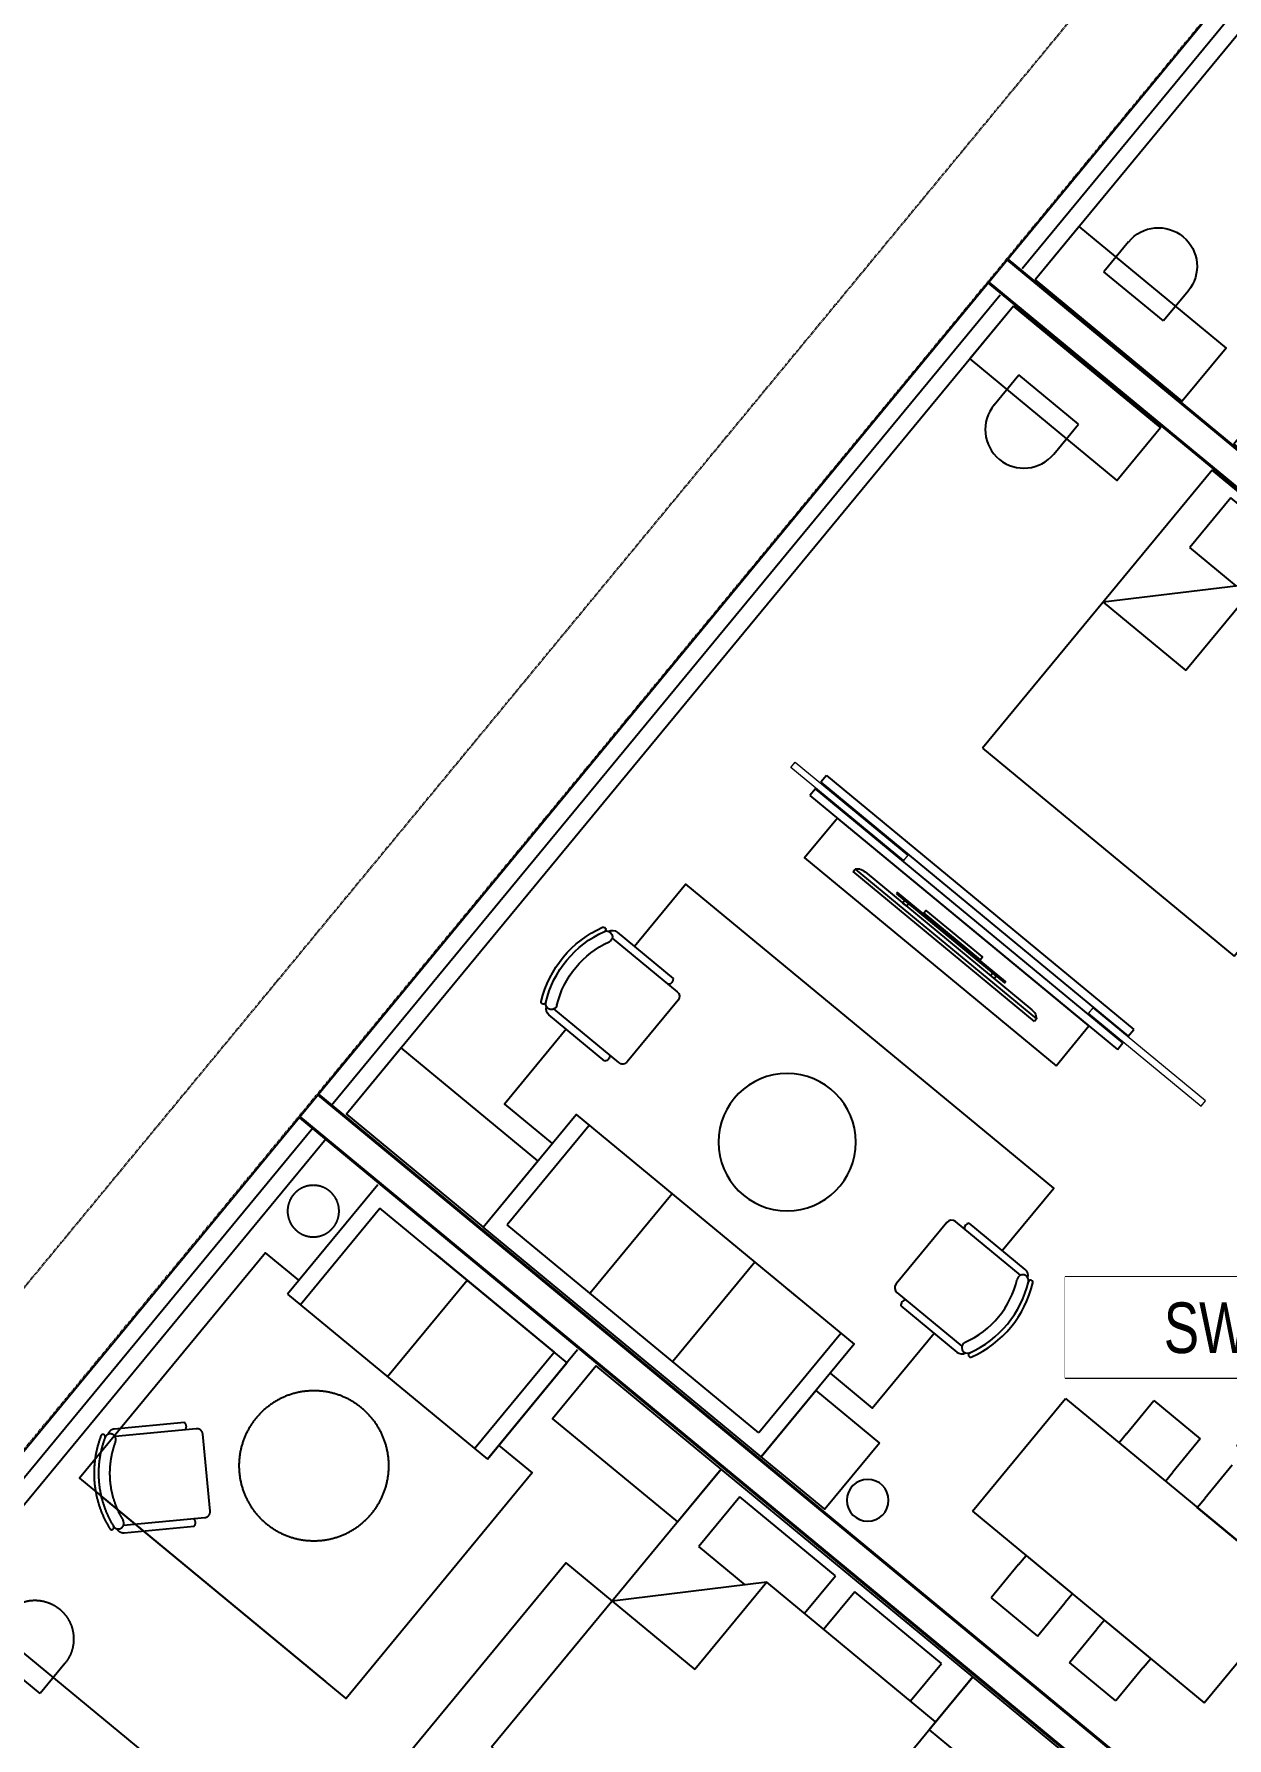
# Model space of a CAD drawing. Header units: millimetres. Extents: x -361654186 to 361255443, y -278569811 to 278836587.
# Drawn here: x -94198 to -87251, y 131525 to 141442 of the extents above; entities that cross this region are included whole.
import ezdxf
from ezdxf.enums import TextEntityAlignment as Align
from ezdxf.xclip import XClip

# ---------------------------------------------------------------- set-up
doc = ezdxf.new("R2010")
doc.units = ezdxf.units.MM
doc.header["$MEASUREMENT"] = 0
doc.header["$XCLIPFRAME"] = 0
doc.set_wipeout_variables(frame=1)
doc.linetypes.add('HIDDEN', pattern=[0.375, 0.25, -0.125])
for name, color, linetype in [('A-DRAIN', 8, 'Continuous'), ('A-FLOR-STRS', 1, 'Continuous'), ('A-FURNITURE', 251, 'Continuous'), ('A-GLAZ', 135, 'Continuous'), ('A-UNIT', 1, 'Continuous'), ('HBA_LINE', 11, 'Continuous'), ('Xref_NT1+NT2_MBDV Cot vach_220729$0$ccu12-Thay', 7, 'Continuous')]:
    doc.layers.add(name, color=color, linetype=linetype)
doc.layers.add('DO DIEN TICH SAN', color=40, linetype='Continuous', plot=False)
for name, color, linetype, lineweight in [('KT-Chuviet', 255, 'Continuous', 15), ('KT-lomo nuoc', 3, 'HIDDEN', 5), ('KT-Net cat', 1, 'Continuous', 40), ('KT-Net cua', 87, 'Continuous', 9), ('KT-Net thay', 7, 'Continuous', 15), ('KT-Net truc', 18, 'Continuous', 15)]:
    doc.layers.add(name, color=color, linetype=linetype, lineweight=lineweight)
doc.styles.add('220126_HDN_HBA typical plan$0$210902_YS plan 330pm ver13$0$01 Level 1$0$CENTURY GOTHIC', font='GOTHIC.TTF')
doc.styles.add('font unicode ccu', font='arial.ttf')
doc.styles.add('ROMANS', font='ROMANS.SHX')

# ---------------------------------------------------------------- blocks, each defined once
blk = doc.blocks.new('BEDH-1')
for p, q in [((475, -1.054711873393899e-13), (-475, 1.054711873393899e-13)), ((-475, 1.054711873393899e-13), (-475.0000000000002, -1050)), ((-381.8394731497392, -27.72451273631296), (-381.8394731497393, -215.2726866770535)), ((-20.94842891092413, -27.72451273631304), (-381.8394731497392, -27.72451273631296)), ((-20.94842891092416, -169.6087834425271), (-20.94842891092413, -27.72451273631304)), ((379.7956140944734, -27.72451273631313), (52.11540216114371, -27.72451273631306)), ((52.11540216114371, -27.72451273631306), (52.11540216114368, -169.6087834425271)), ((379.7956140944734, -169.6087834425271), (379.7956140944734, -27.72451273631313)), ((474.9999999999998, -1050), (475, -1.054711873393899e-13)), ((-162.6479800441303, -169.608783442527), (-475.0000000000001, -498.4003835124894)), ((474.9999999999999, -169.6087834425272), (-162.6479800441303, -169.608783442527)), ((-162.6479800441303, -169.608783442527), (-162.6479800441303, -498.4003835124894)), ((-206.9290897110478, -215.2726866770535), (-381.8394731497393, -215.2726866770535)), ((-475.0000000000001, -498.4003835124894), (-162.6479800441303, -498.4003835124894)), ((-475.0000000000002, -1050), (474.9999999999998, -1050))]:
    blk.add_line(p, q)
blk = doc.blocks.new('CH12')
for p, q in [((-312.375, -149.2411279597436), (-312.375, -572.1779138786915)), ((-267.75, -149.2411279597436), (-267.75, -639.6303226458076)), ((267.75, -639.6303226458076), (267.75, -149.2411280118249)), ((312.375, -572.1779138786915), (312.375, -149.2411246072115)), ((-232.0500000000029, -675.3303226458047), (232.0500000000029, -675.3303226458047))]:
    blk.add_line(p, q)
for centre, radius, start, end in [((-273.6712626853696, -77.20016474780641), 13.38749999999989, 116.2505862071374, 296.2505862071374), ((-252.9468673518131, -119.2240579767858), 33.46874999998481, 116.2505888953854, 296.2505888953855), ((0, -632.1362743546706), 632.1362743546692, 63.74941379286258, 116.2505862071374), ((0, -632.1362743546706), 605.3612743546691, 63.7494137928626, 116.2505862071374), ((0, -632.1362743546706), 538.4237743546691, 63.74941109871938, 116.2505888953856), ((252.9468674045929, -119.2240580028119), 33.46875000001501, 243.7494110987195, 63.74941109871941), ((273.671262685355, -77.20016474780641), 13.38750000000007, 243.7494137928627, 63.74941379286245), ((-267.75, -149.2411279597436), 44.62499999999999, 111.939144832112, 180), ((267.75, -149.2411280118286), 44.62499999999959, 0, 68.06085506708637), ((-290.0625, -549.8654138786915), 31.55464011044969, 225, 315), ((290.0625, -549.8654138786915), 31.55464011044961, 225.0000000000001, 315.0000000000002), ((-232.0500000000029, -639.6303226458076), 35.7, 180, 269.9999999999999), ((232.0500000000029, -639.6303226458076), 35.7, 270, 0)]:
    blk.add_arc(centre, radius, start, end)
blk = doc.blocks.new('CH1')
for p, q in [((-199.1923941123823, -400.6439509161501), (-199.1923941123823, -600.6426498184956)), ((200.805524143012, -400.6439509161501), (200.805524143012, -600.6426498184956)), ((-199.1923941123823, -600.6426498184956), (200.805524143012, -600.6426498184956))]:
    blk.add_line(p, q)
blk.add_arc((0.8065650153148454, -399.9986989023673), 200, 0.1848514058012216, 180.1848514058012)
blk = doc.blocks.new('weqwq333')
blk.add_wipeout([(789.9991194265974, -3.241002831578642e-07), (789.9999072943253, 22.459753120754584), (747.0709751061902, 22.459753120754584), (747.4999072943253, 24.95975312075413), (747.0709751061902, 27.459753120753902), (995.9999072943253, 27.45975312075391), (995.9999072943253, 37.45975312075402), (930.999907294326, 37.45975312075402), (930.999907294326, 57.45975312075402), (1231.8664491169725, 57.45975312038523), (1249.7089296661925, 59.06439810882624), (1266.9787932754527, 63.826835363346035), (1278.4893502848695, 73.14329424184642), (1289.9999072942878, 82.45975312034851), (1289.9999072941914, 102.45975312031429), (-160.00009270580904, 102.45975312090111), (-160.00009270581904, 82.45975312086917), (-148.48953569637888, 73.1432942424063), (-136.9789786872534, 63.82683536394979), (-119.70911507775418, 59.064398109304825), (-101.86663452839275, 57.45975312083085), (198.99990729432534, 57.459753120754), (198.99990729432534, 37.459753120754), (133.99990729432488, 37.459753120754), (133.99990729432488, 27.459753120753888), (382.9288394824605, 27.459753120755714), (382.9288394824605, 22.459753120754577), (339.9999072943251, 22.459753120754577), (339.9991199803412, 0.01578526706665263)]).dxf.layer = 'A-DRAIN'
at = {"layer": 'A-DRAIN'}
for p, q in [((-160.0000927057117, 102.4597531203181), (-160.0000927057117, 82.45975311845541)), ((1289.999907294288, 102.4597531203181), (-160.0000927057117, 102.4597531203181)), ((-160.0000927057117, 102.4597531203181), (-160.0000927057117, 82.45975311845541)), ((-160.0000927057117, 82.45975311845541), (1289.999907294288, 82.45975312031806)), ((-136.978978686966, 63.82683536410332), (-160.0000927057117, 82.45975311845541)), ((-101.8666345281526, 57.45975311845541), (1231.866449117195, 57.45975312031806)), ((1266.978793275543, 63.82683536224067), (1289.999907294288, 82.45975312031806)), ((1289.999907294288, 82.45975312031806), (1289.999907294288, 102.4597531203181)), ((1289.999907294288, 82.45975312031806), (1289.999907294288, 102.4597531203181))]:
    blk.add_line(p, q, dxfattribs=at)
for points in [[(133.999907293357, 37.45975312404335), (995.9999072942883, 37.4597531221807), (995.9999072942883, 27.4597531221807), (133.9999072938226, 27.45975312404335)], [(198.9999072938226, 57.45975312031806), (228.999907293357, 57.4597531221807), (228.9999072938226, 37.45975312031806), (198.9999072938226, 37.4597531221807)], [(339.999907293357, 22.45975312031806), (789.9999072938226, 22.45975312404335), (789.9991194256581, -3.222376108169556e-07), (339.9991199793294, 0.01578526757657528)], [(930.9999072938226, 57.4597531221807), (900.9999072942883, 57.4597531221807), (900.9999072938226, 37.45975312404335), (930.9999072938226, 37.45975312404335)]]:
    blk.add_lwpolyline(points, close=True, dxfattribs=at)
for centre, radius, start, end in [((-101.866634529084, 157.4597531221807), 99.99999999999999, 249.4439547450051, 270), ((389.9999072928913, 24.95975312031806), 7.499999999999999, 160.5287793325574, 199.4712206674425), ((389.9999072928913, 24.95975312031806), 7.499999999999999, 340.5287793325574, 19.47122066744256), ((739.9999072938226, 24.9597531221807), 7.499999999999999, 160.5287793325574, 199.4712206674425), ((739.9999072938226, 24.9597531221807), 7.499999999999999, 340.5287793325574, 19.47122066744256), ((1231.866449116264, 157.4597531240433), 99.99999999999999, 270, 290.5560452077797)]:
    blk.add_arc(centre, radius, start, end, dxfattribs=at)
blk = doc.blocks.new('Condo-1BR')
at = {"layer": 'A-FLOR-STRS'}
for p, q in [((3348.692375086241, -8999.995390292199), (3348.691856928133, -6678.303795622574)), ((3348.691856522084, -6678.3037956263), (3398.691851800228, -6678.303795598273)), ((3348.692375117906, -8999.995390292053), (3348.691856522084, -6678.3037956263)), ((3398.691856378682, -6678.303795600194), (3398.692374972648, -8999.995390269702)), ((3448.691851802141, -6678.303795568529), (3498.691856522069, -6678.30379554609)), ((3448.692374970728, -8999.99539024182), (3448.691856376776, -6678.303795574058)), ((3498.692375117767, -8999.995390217635), (3498.691856522069, -6678.30379554609)), ((3398.692374972648, -8999.995390269702), (3348.692375117906, -8999.995390292053)), ((3498.692375117767, -8999.995390217635), (3448.692374970728, -8999.99539024182))]:
    blk.add_line(p, q, dxfattribs=at)
at = {"layer": 'A-FURNITURE'}
for p, q in [((739.1220441479527, -5616.643327222962, 0.02695818038591104), (739.1220441591431, -3866.643325835408, 0.02783203145101883)), ((739.1220441591431, -3866.643325835408, 0.02783203145101883), (1589.122044159056, -3866.64332583535, 0.02783203145101814)), ((1589.122044157135, -5616.643327007012, 0.02695818038591004), (1589.122044159056, -3866.64332583535, 0.02783203145101882)), ((670.1389350016107, -4271.229989144835, 0.02695818038591009), (420.1389350052777, -4271.22998914303, 0.02695818038591008)), ((420.1389350052777, -4271.22998914303, 0.02695818038591008), (420.1389350033933, -4621.229989143059, 0.02695818038591009)), ((420.1389350033933, -4621.229989143059, 0.02695818038591009), (670.138935003386, -4621.229989141197, 0.02695818038591008)), ((1908.105153314813, -4621.229989141139, 0.02695818038591008), (1658.10515331108, -4621.229989144806, 0.02695818038591007)), ((420.1389350052777, -5212.05666391534, 0.02695818038591009), (420.1389350052705, -4862.056663915457, 0.02695818038591008)), ((420.1389350052705, -4862.056663915457, 0.02695818038591008), (670.1389350033933, -4862.056663915486, 0.02695818038591009)), ((1908.105153311008, -4862.056663911586, 0.02695818038591009), (1658.105153314762, -4862.056663913565, 0.02695818038591008)), ((1908.105153310971, -5212.056663913419, 0.02695818038591007), (1908.105153311008, -4862.056663911586, 0.02695818038591009)), ((670.138935003386, -5212.056663913449, 0.02695818038591008), (420.1389350052777, -5212.05666391534, 0.02695818038591009)), ((1658.105153316566, -5212.056663911731, 0.02695818038591009), (1908.105153310971, -5212.056663913419, 0.02695818038591007)), ((298.7731113153568, -6867.844442443893), (298.773111809016, -8767.844442443718)), ((1048.773111317329, -6867.844442253612), (298.7731113153568, -6867.844442443893)), ((1048.773111423434, -7282.498051907576), (1048.773111399314, -7182.498051903938)), ((1048.77311148306, -7517.844442251982), (298.7731114830749, -7517.844442439993)), ((1048.773111645038, -8142.844442251895), (298.7731116468931, -8142.844442443777)), ((1048.773111805247, -8767.84444225204), (298.773111809016, -8767.844442443718))]:
    blk.add_line(p, q, dxfattribs=at)
for points, elevation in [([(670.1389350016107, -4271.229989144835), (739.1220441479745, -4271.229989144747), (739.1220441479309, -4621.229989141109), (670.138935003386, -4621.229989141197)], 0.02695818038591005), ([(1658.105153314762, -4271.229989144806), (1589.122044166535, -4271.229989142914), (1589.122044168369, -4621.229989143001), (1658.10515331108, -4621.229989144806)], 0.02695818038591004), ([(670.138935003386, -5212.056663913449), (739.1220441478872, -5212.05666391534), (739.1220441478436, -4862.056663915369), (670.1389350033933, -4862.056663915486)], 0.02695818038591006), ([(1658.105153312797, -5212.056663913449), (1589.122044168413, -5212.056663915369), (1589.122044168253, -4862.056663915457), (1658.105153314762, -4862.056663913565)], 0.02695818038591005), ([(739.1220441479527, -5616.643327222962), (1589.122044157135, -5616.643327007012)], 0.02695818038591004), ([(739.1220441516707, -5616.643326999358), (1589.122044157135, -5616.643327007012)], 0.02695818038591004)]:
    blk.add_lwpolyline(points, dxfattribs=dict(at, elevation=elevation))
for points in [[(699.5949729289787, -6287.844442339527), (199.5949729251588, -6287.844442471716), (199.5949730556022, -6767.844442471745), (699.5949730519205, -6767.844442341448)], [(1048.77311148306, -7517.844442251982), (1048.773111289323, -6767.844442253758), (198.7731112893016, -6767.844442473521), (198.7731118369629, -8867.844442470057), (1048.77311183689, -8867.844442250032), (1048.77311148306, -7517.844442251982)], [(3048.692374525468, -6892.633976081212), (3348.6923745237, -6892.633975999226), (3348.692375052757, -8792.638894895063), (3048.692375052633, -8792.638894973294)]]:
    blk.add_lwpolyline(points, close=True, dxfattribs=at)
for points in [[(830.3038235306594, -6767.844442385947), (830.3038235306667, -6449.959852384287), (1395.356905035638, -6449.959852386091)], [(2020.10690503566, -6449.959852382366), (2490.090089015626, -6449.959852382308), (2490.090089013727, -9228.339333534124), (2020.106905033761, -9228.339333534153)], [(1395.356905033696, -9228.339333534095), (830.3038235305721, -9228.33933353587), (830.3038235306158, -8867.844442384288)]]:
    blk.add_lwpolyline(points, dxfattribs=at)
for points, elevation in [([(6299.779581960334, -9899.98808366785), (5899.77958195463, -9899.98602468503), (5900.114199360811, -8789.1614457721), (6300.114199357013, -8789.16350474747)], 0.02739510591857811), ([(699.2574537545297, -9899.833510186378), (199.2574537546025, -9899.833510313067), (199.2537664939009, -8867.844442469825), (699.253766495749, -8867.844442343136)], 3.841493788020041e-05)]:
    blk.add_lwpolyline(points, close=True, dxfattribs=dict(at, elevation=elevation))
for centre, radius in [((399.1177983451271, -6128.302147330571, 0.0547902118369289), 121.6887198866291), ((1707.731905037581, -7817.844442443835, -3.73417527708142e-05), 399.9999999999998)]:
    blk.add_circle(centre, radius, dxfattribs=at)
at = {"layer": 'A-GLAZ'}
for points in [[(6299.759353281966, -9899.992488307704), (199.7364226728823, -9899.826729910303)], [(6299.756635941521, -9999.992488272313), (182.6013238217274, -9999.82626432975)], [(6299.753918599374, -10099.99248823701), (182.6036099322882, -10099.82626442469)]]:
    blk.add_lwpolyline(points, dxfattribs=at)
at = {"layer": 'HBA_LINE'}
blk.add_line((12.46721921485732, -10099.99511821018), (182.6036137922565, -10099.99511821338), dxfattribs=at)
at = {"layer": 'KT-Net cat'}
blk.add_line((6313.89835756809, -719.63615184644, -5.247612349024893e-09), (6313.273397722034, -10099.63613102448, -4.846183136637285e-09), dxfattribs=at)
at = {"layer": 'KT-Net cat', "elevation": -5.615182801019377e-10}
blk.add_lwpolyline([(182.6036616592537, -10099.27704892962), (182.3766509520065, -169.279572545056), (950.3011270280986, -169.27079892045)], dxfattribs=at)
at = {"layer": 'KT-Net cua', "elevation": 0.0008736980227488224}
for points in [[(3403.692374551596, -6941.850087808212), (3403.692374108286, -6091.850087810104), (3443.692374106548, -6091.850087787752), (3443.692374549675, -6941.85008778976)], [(3403.692379385218, -8339.346995647793), (3403.692379828455, -9189.346995649656), (3443.692379822925, -9189.346995627478), (3443.692379383421, -8339.346995629254)]]:
    blk.add_lwpolyline(points, close=True, dxfattribs=at)
at = {"layer": 'A-FURNITURE', "xscale": -0.9999999999999994}
blk.add_blockref('CH12', (1707.731905035667, -6127.314280735096, -3.734175277630289e-05), dxfattribs=at)
at = {"layer": 'A-FURNITURE'}
for name, p, xscale, yscale, zscale, rotation in [('BEDH-1', (6300.113101537288, -7449.911934877717), -2, 2, 2, 269.9996115246304), ('CH1', (5334.188810860767, -9394.590822292463), -1.125005854937063, 1.125005854937063, 1.125005854937063, 89.99999981607121)]:
    blk.add_blockref(name, p, dxfattribs=dict(at, xscale=xscale, yscale=yscale, zscale=zscale, rotation=rotation))
at = {"layer": 'A-FURNITURE', "rotation": 179.9999999999999}
blk.add_blockref('CH12', (1707.731905035667, -9508.3746035097, -3.734175277630286e-05), dxfattribs=at)
at = {"layer": 'A-FURNITURE', "xscale": 0.9449999999999993, "yscale": 0.9449999999999993, "zscale": 0.9449999999999993, "rotation": 90.00225919458083}
blk.add_blockref('weqwq333', (3263.799130642881, -8373.0706871133), dxfattribs=at)
blk = doc.blocks.new('Condo-Studio')
at = {"layer": 'A-FURNITURE'}
for p, q in [((4200.278308773537, -7992.779003113566), (3375.891285361606, -7992.945940502075)), ((3375.891285361671, -9502.26613914987), (3376.081097841314, -7992.945940498175)), ((3376.081097841314, -7992.945940498175), (3376.081097841212, -7992.945940489008)), ((3376.081097841212, -7992.945940489008), (4103.495973791927, -7993.093007331743)), ((4103.530443348107, -7992.79859444694), (4103.311239830975, -9405.426728203893)), ((3375.910925052995, -8089.932649141119), (4103.311239831084, -8089.78535144616)), ((4103.494468539837, -8993.093123914732), (4103.62511961336, -8089.785287881386)), ((3375.986191600379, -8747.606039827835), (4103.413299150678, -8747.71891778722)), ((3375.910925053176, -9405.27943052532), (4103.311239830975, -9405.426728203893)), ((4200.278308771558, -9502.4330765364), (3375.891285361671, -9502.26613914987))]:
    blk.add_line(p, q, dxfattribs=at)
for points, elevation in [([(4198.61693451734, -5006.573315316986), (3798.616934511745, -5006.571256347059), (3798.618995161611, -4056.553432788845), (4198.618995159741, -4056.555491767998)], 0.05479021183692889), ([(4198.264708472328, -7849.632440133049), (3798.264708464965, -7849.630381153896), (3798.602043369792, -6906.571256282012), (4198.602043360588, -6906.573315262824)], 0.05479021183692884), ([(784.731626476103, -7650.003156033694), (284.6338494318261, -7650.003902010998), (284.6338494319571, -9800.000634000258), (784.7316264741748, -9799.999888018792)], 2.3967167489132e-08)]:
    blk.add_lwpolyline(points, close=True, dxfattribs=dict(at, elevation=elevation))
at = {"layer": 'A-FURNITURE', "elevation": 0.05479021183692889}
blk.add_lwpolyline([(3201.802626106779, -5006.566883336811), (3201.802624979922, -4656.566883335006), (1401.802624978067, -4656.56689007036), (1401.802633311599, -7256.56688997164), (3201.802633315325, -7256.566883238178), (3201.802632193896, -6906.566883336724)], dxfattribs=at)
at = {"layer": 'A-FURNITURE'}
for points in [[(3480.068572385244, -7992.924844723224), (3479.916138362074, -7741.043640514981), (1777.874456634752, -7741.449051234929), (1777.8744617626, -7840.514148186892), (1778.02622716871, -9599.700357226771)], [(3480.068572385149, -9502.287234926567), (3479.916138358298, -9754.168439136847), (1777.874456634592, -9753.763028418616), (1777.874461764404, -9654.697931466711), (1778.026227165021, -7895.511722428666)]]:
    blk.add_lwpolyline(points, dxfattribs=at)
for centre, radius in [((2702.610880747416, -8747.60603983156), 436.4401978142558), ((3843.311230791667, -9694.109485529421), 149.9999999999998)]:
    blk.add_circle(centre, radius, dxfattribs=at)
at = {"layer": 'A-GLAZ'}
for p, q in [((4214.653845804234, -9904.025748043408, 2.360592876829063e-08), (184.837856131664, -9903.995720025094, 2.360592908248564e-08)), ((4214.653100658092, -10004.02574804056, 2.360592876183963e-08), (184.8371109855434, -10003.99572002224, 2.360592907605497e-08)), ((4214.652355511906, -10104.02574803776, 2.360592875541573e-08), (184.8363658395174, -10103.99572001942, 2.360592906961074e-08))]:
    blk.add_line(p, q, dxfattribs=at)
at = {"layer": 'KT-Net cat'}
blk.add_line((4214.701894935926, -3455.742903994222, -4.846219998372737e-09), (4214.652355512022, -10104.02574768651, -4.846219570993793e-09), dxfattribs=at)
at = {"layer": 'A-FURNITURE'}
for name, p, xscale, yscale, zscale, rotation in [('BEDH-1', (4198.609840361314, -5956.573641838768, 0.05479021183692884), -2, 2, 2, 269.9996115246306), ('CH12', (1810.40564219089, -9667.95057749009, -0.07493538787651706), -0.9698671062557838, 0.9698671062557838, 0.9698671062557838, 135.0116023111966), ('CH1', (1341.052054219683, -9357.3517947059, 2.3967167489132e-08), 1.125005854937066, 1.125005854937066, 1.125005854937066, 270.0000001839287)]:
    blk.add_blockref(name, p, dxfattribs=dict(at, xscale=xscale, yscale=yscale, zscale=zscale, rotation=rotation))
blk = doc.blocks.new('qweewe')
for p, q in [((-226617.649540008, -3043559.718917042, 0.0008727778800783348), (-226617.6495399146, -3043199.718917044, 0.0008727778800783348)), ((-226142.6495399146, -3043199.718917163, 0.0008727778800783348), (-226617.6495399146, -3043199.718917044, 0.0008727778800783348)), ((-226467.6495400079, -3043559.718917079, 0.0008727778800783348), (-226467.6495399145, -3043199.718917081, 0.0008727778800783348)), ((-226142.649539925, -3043239.718917165, 0.0008727778800783348), (-226242.649539925, -3043239.718917139, 0.0008727778800783348)), ((-226142.649540008, -3043559.718917165, 0.0008727778800783348), (-226617.649540008, -3043559.718917042, 0.0008727778800783348)), ((-226142.6495399976, -3043519.718917165, 0.0008727778800783348), (-226242.6495399976, -3043519.718917141, 0.0008727778800783348))]:
    blk.add_line(p, q)
for centre, radius, start, end in [((-226242.6495399613, -3043379.718917141, 0.0008727778800783348), 139.9999999999927, 89.99999998332474, 269.9999999833247), ((-226142.6495399613, -3043379.718917165, 0.0008727778800783348), 179.9999999999927, 269.9999999833247, 89.99999998332474), ((-226142.6495399613, -3043379.718917165, 0.0008727778800783348), 139.9999999999927, 269.9999999833247, 89.99999998332474)]:
    blk.add_arc(centre, radius, start, end)
blk = doc.blocks.new('*U106')
at = {"color": 0}
for points in [[(-1100, -150), (-1100, 0), (-1060, 0), (-1060, -150)], [(-40, -150), (-40, 0), (0, 0), (0, -150)], [(-1020, -150), (-1060, -150), (-1060, -350.9565185792744), (-1020, -350.9565185792744)], [(-40, -150), (-80, -150), (-80, -970), (-40, -970)]]:
    blk.add_lwpolyline(points, close=True, dxfattribs=at)
for centre, radius, start, end in [((-1060.538708044109, -150.4191404617477), 200.5381016879552, 270.1539145637665, 0.05069369801717966), ((-41.53932015914406, -152.4398411269907), 818.4643164306439, 179.8292010983319, 267.3066065333389)]:
    blk.add_arc(centre, radius, start, end, dxfattribs=at)
blk = doc.blocks.new('*U363')
at = {"layer": 'KT-lomo nuoc', "ltscale": 500}
for p, q in [((286.5388147618742, 346.9712609546762), (1503.582418030404, -1241.677494353795)), ((1790.121232792278, -894.6969363467798), (1.734723475976807e-18, -0.009297052340116354))]:
    blk.add_line(p, q, dxfattribs=at)
blk.add_lwpolyline([(286.5388147618742, 346.9712609546762), (1790.121232792278, -894.6969363467798), (1503.582418030404, -1241.677494353795), (1.734723475976807e-18, -0.009297052340116354)], close=True, dxfattribs=at)
blk = doc.blocks.new('Studio -H3')
at = {"layer": 'A-FURNITURE'}
for p, q in [((366.7311926250113, -692.1689579127706), (-158.0873910348164, -1327.920046378684)), ((366.6151186339266, -692.3095668173628, -4.846185078849952e-09), (1530.517814057268, -1653.235582495981, -4.846185078856728e-09)), ((-83.29314533725847, -1389.66340915818), (379.7820755456341, -828.7065663972753)), ((1469.130590698565, -1728.060837461322), (379.7820755456341, -828.7065663972753)), ((423.8547859330429, -1808.393955333566), (886.9736071032239, -1247.438371516357)), ((-158.0873910348164, -1327.920046378684), (1005.796962904627, -2288.867864290776)), ((930.9068618089659, -2227.240570264927), (1394.209230874549, -1666.471317850461)), ((1005.79696290649, -2288.86786429194), (1530.517814057268, -1653.235582495981)), ((1005.796962904627, -2288.867864290776), (1005.79696290649, -2288.86786429194)), ((3808.296836916357, -5351.139623590629, 0.05479021183692888), (4762.034565184265, -4195.63360846031, 0.05479021183692888)), ((4686.351289937273, -4592.366592468112, -0.0950755669010428), (4429.381674492732, -4217.41757142765, -0.09507556690104275)), ((4606.451860230416, -4689.115982410382, -0.0950755669010428), (4349.482244787738, -4314.166961376439, -0.0950755669010428)), ((4545.840075189248, -4762.51016367483, -0.09507556690104275), (4215.644335076213, -4489.821608843049, -0.09507556690104275)), ((4379.455291192979, -4963.983771289582, -0.0950755669010428), (4122.485675748438, -4589.034750250517, -0.0950755669010428)), ((4299.55586149171, -5060.733161238022, -0.09507556690104275), (4042.586246047169, -4685.784140199074, -0.0950755669010428)), ((4108.431408731267, -5312.543613612885, -0.09507556690104275), (3851.461793290451, -4937.594592582667, -0.09507556690104275)), ((4238.944076450542, -5134.127342499793, -0.0950755669010428), (3908.748336335644, -4861.438787665684, -0.0950755669010428)), ((3807.984201766551, -5350.881433825474, 0.0547902118369611), (4064.096274869516, -5040.759838521946, 0.05479021183692888)), ((3576.673618037254, -5159.853568819934, 0.05479021183692888), (4039.920055793598, -5542.425678358763, 0.05479021183692888)), ((5961.494482878334, -5312.534549760167, -4.846185460495893e-09), (4752.018099811248, -6777.079754025908, -0.04132072226803366)), ((5356.0188725357, -6043.848552666081, -0.07530273864081481), (6435.130676470726, -6934.994532046723, -4.846185623254967e-09)), ((5387.806972782331, -6005.259153470979, -0.02066269966092436), (5927.191161886993, -6450.724860953051, -0.02066269966092436)), ((5325.674980681652, -6083.476437499106, -0.01281820245534967), (5865.059169790038, -6528.942144979548, -0.01281820245534968)), ((2357.780784238916, -6635.784708334308), (3797.190894028347, -7808.399265247164, -0.1166591747125194))]:
    blk.add_line(p, q, dxfattribs=at)
for points, elevation in [([(1606.986297883093, -1588.154269641149), (1352.278732569888, -1896.576149830478), (2079.640618216246, -2496.830524325022), (2334.348183522001, -2188.408644140232)], 0.05479021183692888), ([(3799.355368914083, -3398.265638483223), (3544.647803599015, -3706.687518671388), (4277.161710219458, -4311.631517474074), (4531.869275525212, -4003.209637293359)], 0.05479021183692888), ([(4993.351113114506, -4386.663859612658), (3625.386341875419, -6043.119290298899), (3162.753246003762, -5661.058787995367), (4530.718017248437, -4004.60335730738)], 0.05479021183692888), ([(5869.205632315978, -7180.938063754002), (5996.560208762094, -7026.72777921299), (5842.349924217939, -6899.373202767107), (5714.995347773685, -7053.583487309283)], -0.01983922782612076), ([(3946.06999992457, -8727.397079525806), (4391.811017480388, -8187.661083628132), (3852.075021582365, -7741.920066071616), (3406.334004028409, -8281.656061971618)], -4.846185760731803e-09), ([(4485.80599582073, -9173.138097081392), (4931.547013374686, -8633.40210118395), (4391.811017476663, -8187.661083627434), (3946.069999922707, -8727.397079524875)], -4.846185805800732e-09)]:
    blk.add_lwpolyline(points, close=True, dxfattribs=dict(at, elevation=elevation))
at = {"layer": 'A-FURNITURE', "elevation": 0.05479021183692888}
blk.add_lwpolyline([(3164.616008091718, -4166.864824878983), (3434.484005328268, -4389.735334524419), (2288.292812129483, -5777.627891114214), (283.5591184701771, -4122.01839097077), (1429.7503116671, -2734.125834378414), (1699.618308821693, -2956.996343956329)], dxfattribs=at)
at = {"layer": 'A-FURNITURE'}
for points in [[(-413.9556711056794, -4348.750085747975), (-796.0108808448131, -4811.370623229712), (-1624.889900358539, -4126.840815329168), (-1432.967259245139, -3507.199280073924)], [(2357.770644467178, -6635.776341734745), (1975.715434726182, -7098.396879216714), (-796.0108808448131, -4811.370623229712), (-413.9556711056794, -4348.750085747975)], [(5809.05563853067, -5056.758270088874), (5491.931511939882, -5442.032969807449), (4754.538459786592, -4834.643258747004), (5071.662586375518, -4449.368559032504)], [(5560.907635552256, -4980.600770726625), (5338.403214975639, -5250.770685603435), (4971.744044977619, -4948.800400682201), (5194.248465559824, -4678.630485811562)]]:
    blk.add_lwpolyline(points, close=True, dxfattribs=at)
at = {"layer": 'A-FURNITURE', "ltscale": 5}
for points, elevation in [([(3089.823057312693, -7310.195468064048), (2619.481689458888, -6921.764009907609), (2301.095248347323, -7307.289721263107), (2771.436616204854, -7695.721179421875)], -0.07512337855446069), ([(2782.755848059605, -7620.768694536644), (2372.556491177704, -7282.005521193612), (2627.265644068073, -6973.58495210926), (3037.465000949975, -7312.348125452176)], -0.07512337855446069), ([(2878.26808732393, -7811.000286861905), (3215.757714901294, -7402.343032823876), (3686.0990827551, -7790.774490980315), (3348.609455177735, -8199.431745018344)], -0.07512337855446066)]:
    blk.add_lwpolyline(points, close=True, dxfattribs=dict(at, elevation=elevation))
blk.add_lwpolyline([(2569.961896635592, -7484.250210000435), (2546.830353949219, -7465.147023532889), (2706.023574505001, -7272.38416785514), (2729.155117189512, -7291.487354324199)], close=True, dxfattribs=at)
at = {"layer": 'A-FURNITURE'}
for centre, radius in [((-8.368130327318795, -845.3545918460586), 149.9999999999999), ((-101.9904990802752, -2247.346619360789), 436.4401978142558)]:
    blk.add_circle(centre, radius, dxfattribs=at)
at = {"layer": 'A-FURNITURE', "ltscale": 5}
for centre in [(3239.754753088753, -7616.700542976381, -0.07535156555729507), (3102.691725552082, -7782.656565081328, -0.000228187002834375), (3480.464915273711, -7796.346602522535, -0.000228187002834375), (3334.007152363658, -7973.688429747242, -0.000228187002834375)]:
    blk.add_circle(centre, 84.99999999999996, dxfattribs=at)
at = {"layer": 'A-FURNITURE'}
for centre, start, end in [((5373.433917569258, -6025.6483824795, -0.01281359105129779), 322.4941511277057, 50.44743798118513), ((5341.594626849779, -6064.200418551278, -0.01281820245534968), 230.4474379811851, 318.4007248265157)]:
    blk.add_arc(centre, 699.9999999999998, start, end, dxfattribs=at)
at = {"layer": 'A-GLAZ'}
for points in [[(-118.7802966571762, -142.0690651542973), (-387.7966417800635, -467.8123057588236, 0.07162612412168398), (-1231.859328350052, -2236.83990980708), (-1851.825008608401, -4225.654543998651)], [(-41.73542210878804, -205.6968798804446), (-307.420640045777, -527.5275288773701, 0.07143767106026121), (-1136.390323260799, -2266.600102469558), (-1756.356003519148, -4255.414736661129)], [(35.36957474926021, -269.3743468540488), (-227.0204358883202, -587.2134350410197, 0.06647065155614792), (-1049.812127026729, -2294.296808801708), (-1669.777807285078, -4283.111442993162)]]:
    blk.add_lwpolyline(points, format="xyb", dxfattribs=at)
at = {"layer": 'KT-Net cat'}
for p, q in [((-118.8018729438772, -142.0512462925399, -4.846184937659724e-09), (5741.1217861654, -4981.492404142977, -4.84618542702115e-09)), ((4970.485922314168, -9573.892321721418, -4.846185891398493e-09), (-1620.836646994052, -4126.012826899474, -4.84618534051537e-09)), ((7038.994704513694, -6202.374663279101, -4.846185549176854e-09), (5830.813220706623, -7668.164508358866, -4.846185697394067e-09)), ((7116.10035660502, -6266.05140397232, -4.846185555614304e-09), (5876.116306761309, -7770.424755726184, -4.846185707734645e-09)), ((6226.906106220558, -8319.507395197405), (7723.029745895299, -6507.892048765963, -4.846185581370882e-09)), ((4431.599065558112, -6638.570441939461, -0.05136502226448285), (4397.923006598721, -6679.348018090939, -0.04131058838218372)), ((4493.439226207265, -6563.690541927412, -0.04131058838218381), (4463.437709667778, -6600.017870801326, -0.05136502226448295)), ((5830.813220706623, -7668.164508358866, -4.846185697394067e-09), (4493.439226207265, -6563.690541927412, -4.846185587008734e-09)), ((7463.075791016163, -6552.596737091662, -4.846185584589607e-09), (6095.88315458587, -8211.30208029272, -4.846185752315684e-09)), ((4397.923006598721, -6679.348018090939, -4.846185598704564e-09), (6159.485212096217, -8134.138797065592, -4.846185745824023e-09)), ((5876.116306761309, -7770.424755726184, -4.846185707734645e-09), (6223.089225477714, -8056.973140936519, -4.846185738010991e-09)), ((6095.883154585899, -8211.30208029272, -4.846185752315684e-09), (6226.891325183184, -8319.495188278263, -1.660051962541509e-08)), ((5395.380558244156, -9059.41533890809, -4.846185839377118e-09), (4970.485922314168, -9573.892321721418, -4.846185891398493e-09)), ((5527.307538712397, -9168.367246095673, -4.846185850395323e-09), (5395.380558244156, -9059.41533890809, -4.846185839377118e-09)), ((5526.457576768647, -9167.668815594632, -4.846185850320784e-09), (5048.577244336455, -9746.302695114922, -4.84618590883382e-09))]:
    blk.add_line(p, q, dxfattribs=at)
blk.add_lwpolyline([(5005.133687897091, -4373.67410986399), (5082.239067412302, -4437.351110811345), (3703.106309045921, -6107.306387911376), (3626.000929532573, -6043.629386962624)], close=True, dxfattribs=at)
at = {"layer": 'KT-Net cua', "elevation": -0.0513650222644828}
blk.add_lwpolyline([(4632.576821527473, -6804.547938591393), (4664.415465640865, -6765.995367454423), (3931.916614058457, -6161.061129338632), (3900.077969950653, -6199.613700477814)], close=True, dxfattribs=at)
at = {"layer": 'A-FURNITURE'}
for name, p, xscale, yscale, zscale, rotation in [('BEDH-1', (3066.851748209447, -2793.336662412039, 0.05479021183692889), 2, 2, 2, 320.4487882756678), ('CH12', (-22.01534942269791, -3510.387287974765, -0.074935387876517), -0.9698671062557829, 0.9698671062557829, 0.969867106255785, 183.4883204870154), ('CH1', (-544.4892630820686, -3506.397345400357, 1.66005196017185e-08), -1.125005854937063, 1.125005854937063, 1.125005854937063, 320.4483996163696)]:
    blk.add_blockref(name, p, dxfattribs=dict(at, xscale=xscale, yscale=yscale, zscale=zscale, rotation=rotation))
at = {"layer": 'A-FURNITURE', "xscale": -1, "rotation": 320.4474380255031}
blk.add_blockref('qweewe', (1770020.276658218, 2484347.902912248, -0.0008727827262639587), dxfattribs=at)
at = {"layer": 'KT-lomo nuoc', "linetype": 'HIDDEN', "xscale": -0.9999999999999999, "rotation": 10.89765347559021}
blk.add_blockref('*U363', (7463.075791016163, -6552.596737091662, -4.846185584589607e-09), dxfattribs=at)
at = {"layer": 'KT-Net cua', "xscale": -0.9999999999999984, "rotation": 230.4483998002983}
blk.add_blockref('*U106', (6211.488132378727, -8306.775081276777, -4.846154448044713e-09), dxfattribs=at)
at = {"layer": 'A-FURNITURE', "char_height": 149.9999999999999, "width": 310.8634934604632, "attachment_point": 4, "rotation": 50.44839980029826, "style": '220126_HDN_HBA typical plan$0$210902_YS plan 330pm ver13$0$01 Level 1$0$CENTURY GOTHIC'}
for s, insert in [('F', (3889.614620915323, -8245.881578931527, 0.04108537600837041)), ('WM', (4324.711951764941, -8821.70455707662, -0.0002252123738133923))]:
    blk.add_mtext(s, dxfattribs=dict(at, insert=insert))
at = {"layer": 'A-FURNITURE', "xscale": 0.9450000000000002, "yscale": 0.9450000000000002, "zscale": 0.9450000000000002, "rotation": 320.4506589948792}
blk.add_blockref('weqwq333', (121.1051804999297, -5521.789341669006, 0.05479021183692886), dxfattribs=at)
blk = doc.blocks.new('TAG CAO DO SAN')
at = {"layer": 'KT-Net thay', "flags": 128}
blk.add_lwpolyline([(1526701.778855525, -266095.2298759429), (1526701.778855525, -266566.6584041911), (1527644.63591202, -266566.6584041911), (1527644.63591202, -266095.2298759429)], close=True, dxfattribs=at)
blk.add_wipeout([(1526701.778855525, -266095.2298759429), (1527644.6359120198, -266095.2298759429), (1527644.6359120198, -266566.65840419114), (1526701.778855525, -266566.65840419114)]).dxf.layer = 'KT-Net thay'
for points in [[(1526701.778855525, -266330.9441400666), (1527644.63591202, -266330.9441400666)], [(1526701.778855525, -266566.6584041911), (1527644.63591202, -266566.6584041911)]]:
    blk.add_lwpolyline(points, dxfattribs=at)
at = {"layer": 'KT-Chuviet', "color": 31, "style": 'ROMANS', "width": 0.75}
blk.add_text('DTTT:', height=117.8571320618522, dxfattribs=at).set_placement((1526748.92170835, -266507.8139601254))
at = {"layer": 'KT-Chuviet', "color": 31, "style": 'font unicode ccu', "width": 0.75}
blk.add_attdef('TÊNPHÒNG', text='', height=117.85713, dxfattribs=at).set_placement((1527175.308820772, -266213.4467624734), align=Align.MIDDLE_CENTER)
at = {"layer": 'KT-Chuviet', "color": 31, "ltscale": 15, "style": 'ROMANS', "width": 0.75, "flags": 8}
blk.add_attdef('CAO-DO', (1527091.943339912, -266507.7298381611), '', height=117.8571320618522, dxfattribs=at)

msp = doc.modelspace()

# ---------------------------------------------------------------- block references
at = {"layer": 'A-UNIT', "rotation": 230.4475168924029}
msp.add_blockref('Condo-1BR', (-76722.34190692415, 138566.7890439217, 5.460812771001367e-05), dxfattribs=at)

# ---------------------------------------------------------------- next in the draw order: block references
at = {"layer": 'A-UNIT', "xscale": -1, "rotation": 230.4501365820014}
msp.add_blockref('Condo-1BR', (-84871.85451960049, 128698.0478478502, 5.461338521251116e-05), dxfattribs=at)

# ---------------------------------------------------------------- next in the draw order: block references
at = {"layer": 'A-UNIT'}
ref = msp.add_blockref('Condo-Studio', (-87544.4148625521, 125455.020379604, 5.441442763494414e-05), dxfattribs=dict(at, xscale=-1, rotation=230.4483998002983))
XClip(ref).set_block_clipping_path([(4399.431174306199, -10101.170683316886), (4399.155086321756, 257.5241667497903), (0.001766422763466835, 236.99562646262348), (6.668269634246826e-07, -10100.000000016764)])

# ---------------------------------------------------------------- next in the draw order: block references
msp.add_blockref('Studio -H3', (-95206.7984125166, 132042.3445403492, 5.461344549880111e-05), dxfattribs=at)

# ---------------------------------------------------------------- next in the draw order: linework, layer by layer
at = {"layer": 'Xref_NT1+NT2_MBDV Cot vach_220729$0$ccu12-Thay', "linetype": 'HIDDEN', "ltscale": 25, "elevation": 5.460833214472719e-05}
for points in [[(-42066.50151826397, 148086.3315303525, 0.3330782827779045), (-43810.37597355231, 155611.1944738386), (-58079.71216404325, 167395.3258665103, 0.2778330966814304), (-63883.53612951662, 168657.8470477998, 0.06379955361459799), (-66301.14768372661, 167361.2646539973, 0.05390391218082629), (-68168.89937777753, 165712.9822134937), (-70632.40272280233, 162743.4614097104), (-96080.54225470006, 131937.1685105675, 0.07250165753733268), (-97014.26732182533, 129992.5363299415, 0.05029248862881346), (-99771.37459391484, 117610.3525563181, 0.02229968031555171), (-100183.0022300035, 112131.7257038655, 0.496402403726135), (-93671.63851713268, 107886.0215350954), (-85028.71928185846, 111170.6725293559, 0.0812642304009894), (-81115.443260824, 113615.5915786272), (-74534.47372862328, 121584.4342726891), (-72369.46546337176, 124206.0252423352), (-60400.14043352939, 138704.945027836, -0.4142135623114239), (-59838.55223060098, 138758.4362452984), (-51662.72247053223, 132006.5290247216, 0.4147015980058476), (-47998.1536284215, 132359.1643800798), (-43290.95687875878, 138059.0659732111)], [(-42615.49538650023, 148328.4177394579, 0.332942896032695), (-44194.74129320809, 155150.4643563086), (-58477.44004683252, 166945.6310345469, 0.2782647282921741), (-63679.97202829397, 168093.3154427538, 0.06355428498407263), (-65953.73383267064, 166872.0761344394, 0.05361269427488703), (-67716.34106181213, 165318.7746684417), (-70170.22153514123, 162360.8533283856), (-95598.82156158087, 131578.2140141144, 0.07162818219334227), (-96443.04617755464, 129808.8717295331, 0.05031291028700317), (-99175.58892151841, 117539.3635954359, 0.02217052075560431), (-99582.31333519658, 112144.9858478532, 0.4938342429268142), (-93879.15149907663, 108449.0266222012), (-85251.24754555256, 111727.97121579, 0.08020953983811836), (-81547.13786944386, 114035.1157564514), (-74997.10742913431, 121966.4945547802), (-72832.09916388278, 124588.0855244262), (-60862.84349786618, 139086.9213022999, -0.4142135623114227), (-59456.49194864288, 139221.0699459192), (-51280.66218855011, 132469.1627253226, 0.4147700055942877), (-48461.12634066714, 132740.8141559548), (-43753.59042070818, 138441.126447303)]]:
    msp.add_lwpolyline(points, format="xyb", dxfattribs=at)

# ---------------------------------------------------------------- next in the draw order: block references
at = {"layer": 'KT-Net truc'}
ref = msp.add_blockref('TAG CAO DO SAN', (-3904948.013302147, 799446.0459929011, 2.027920683915669e-05), dxfattribs=dict(at, xscale=2.5, yscale=2.5, zscale=2.5))
XClip(ref).set_block_clipping_path([(1526674.1636322693, -266330.944140067), (1527644.6359120195, -266095.2298759429)])
ref.add_attrib('CAO-DO', '55.6', (-87218.15495236697, 133176.7213974984, 2.027920683915669e-05), dxfattribs={"layer": 'KT-Chuviet', "color": 31, "ltscale": 15, "height": 294.6428301546305, "style": 'ROMANS', "width": 0.7500000000000001})
ref.add_attrib('CAO-DO', '-0.030', (-87218.15495236697, 132587.4357371892, 2.027920683915669e-05), dxfattribs={"layer": 'KT-Chuviet', "color": 31, "ltscale": 15, "height": 294.6428301546305, "style": 'ROMANS', "width": 0.7500000000000001})
ref.add_attrib('TÊNPHÒNG', 'SW.B1.2', dxfattribs={"layer": 'KT-Chuviet', "color": 31, "height": 294.642825, "style": 'font unicode ccu', "width": 0.7500000000000001}).set_placement((-87009.74125021581, 133912.4290867177, 2.027920683915669e-05), align=Align.MIDDLE_CENTER)

# ---------------------------------------------------------------- next in the draw order: linework, layer by layer
at = {"layer": 'DO DIEN TICH SAN', "elevation": 5.460855537377237e-05}
msp.add_lwpolyline([(-70170.2214964093, 162360.8534652445), (-75654.35061100166, 155723.358489339, 0.4113092316193042), (-75612.17951619267, 155303.3169269747), (-75303.74944150167, 155048.6033080001, -0.4171236106193291), (-75265.37091375545, 154623.9698045987), (-79979.16379935163, 148912.8818629554, -0.417123611521091), (-80403.39531776893, 148870.2891056731), (-80741.46929160619, 149146.5771927492, 0.3742832582340244), (-81131.09858788649, 149088.3777704408), (-95627.57002685545, 131534.754575362, 0.06972595305865283), (-96443.04613882271, 129808.871866392, 0.05031291028700317), (-99175.58888278648, 117539.3637322948, 0.02217052075560431), (-99582.31329646465, 112144.9859847121, 0.4938342429268142), (-93879.1514603447, 108449.0267590601), (-85251.24750682063, 111727.9713526489, 0.08020953983811836), (-81547.13783071193, 114035.1158933103), (-74997.10739040238, 121966.4946916391), (-72832.09912515085, 124588.0856612851), (-60862.84345913425, 139086.9214391588, -0.4142135623114227)], format="xyb", dxfattribs=at)

doc.saveas('drawing.dxf')
